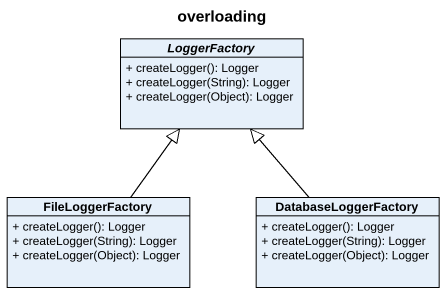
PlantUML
@startuml
title overloading
hide circle
hide empty members
skinparam classAttributeIconSize 0
abstract class LoggerFactory {
  + createLogger(): Logger
  + createLogger(String): Logger
  + createLogger(Object): Logger
}
class FileLoggerFactory {
  + createLogger(): Logger
  + createLogger(String): Logger
  + createLogger(Object): Logger
}
class DatabaseLoggerFactory {
  + createLogger(): Logger
  + createLogger(String): Logger
  + createLogger(Object): Logger
}
FileLoggerFactory -up-|> LoggerFactory
DatabaseLoggerFactory -up-|> LoggerFactory
@enduml
